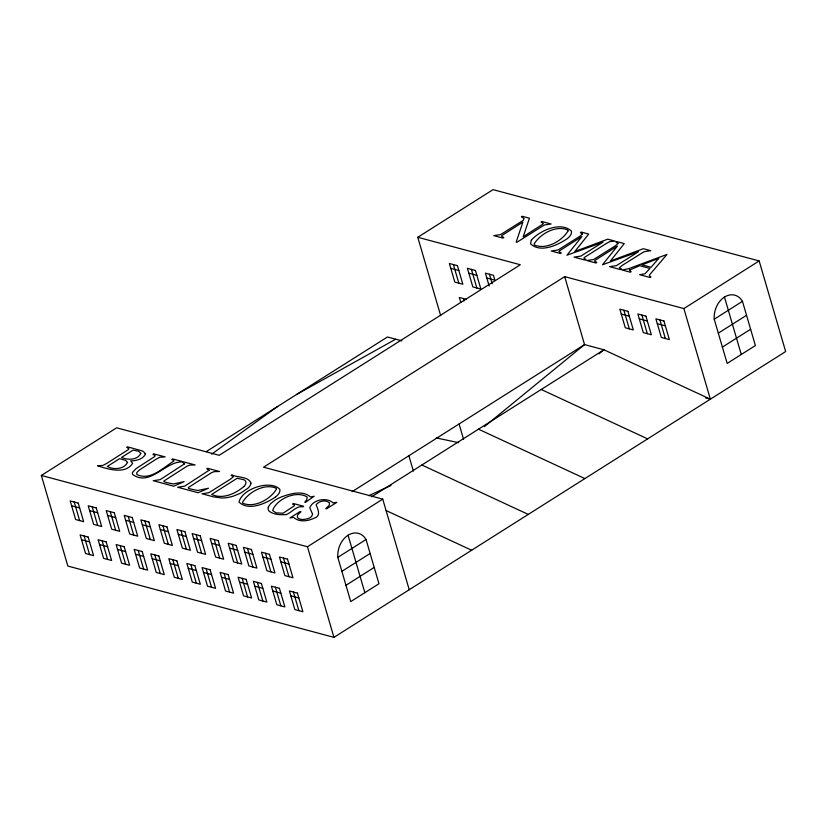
<?xml version="1.0" encoding="UTF-8"?>
<svg xmlns="http://www.w3.org/2000/svg" width="827" height="827" viewBox="0 0 827 827"><rect width="100%" height="100%" fill="white"/><g stroke="black" fill="none" stroke-linecap="round" stroke-linejoin="round"><path stroke-width="1.24" d="M484.426 426.618L584.555 344.59L603.958 349.79L710.362 399.183L683.877 308.574L564.676 276.642L263.544 467.183L382.736 499.126L409.231 589.723M599.037 353.822L603.958 349.79L371.757 496.717M211.702 454.116L277.655 406.45M275.556 496.975C265.829 503.488 248.844 511.406 239.013 502.082C241.846 488.922 270.15 479.319 279.857 489.284L279.898 491.042A20.468 8.549 -16.3 0 1 275.556 496.975M417.769 237.277L493.047 189.641L759.155 260.939L785.65 351.547L333.953 637.359L67.845 566.061L41.35 475.453L116.638 427.817L219.196 455.305L520.328 264.754L417.769 237.277L440.677 315.635M206.181 451.676L387.45 336.982L401.901 340.858M352.157 491.641L584.555 344.59L564.676 276.642M41.35 475.453L307.458 546.761L382.736 499.126M683.877 308.574L759.155 260.939M337.809 557.377L366.041 539.514L378.973 583.738L350.741 601.601L337.809 557.377A20.096 15.051 -75 0 1 348.064 535.234A20.096 15.051 -75 0 1 366.041 539.514M714.228 319.201L742.46 301.338L755.392 345.562L727.16 363.425L714.228 319.201A20.096 15.051 -75 0 1 724.473 297.058A20.096 15.051 -75 0 1 742.46 301.338M341.892 571.333L370.124 553.47M718.301 333.157L746.533 315.294M345.965 585.289L374.197 567.425M722.384 347.113L750.616 329.249M296.479 394.541L395.699 339.194M368.79 495.693L391.016 485.428M436.294 437.928L458.706 442.683M450.798 268.362L458.84 270.512M468.816 273.189L476.859 275.339M486.834 278.017L494.877 280.167L493.45 275.298L485.408 273.148L489.181 286.028M621.273 314.033L629.316 316.193M639.292 318.86L647.334 321.021M657.31 323.688L665.353 325.848M466.345 299.343L459.305 297.462L460.732 302.331M705.379 397.839L710.362 399.183M71.608 505.793L79.65 507.943M89.626 510.621L97.669 512.771M107.644 515.448L115.687 517.599M125.663 520.276L133.705 522.437M142.296 524.731L150.338 526.892M160.314 529.559L168.357 531.72M178.332 534.387L186.375 536.547M193.58 538.47L201.612 540.631M211.598 543.298L219.631 545.458M229.617 548.125L237.649 550.286M244.854 552.219L252.897 554.369M262.872 557.047L270.915 559.197M280.891 561.874L288.933 564.024M81.542 539.773L89.585 541.923M99.56 544.6L107.603 546.75M117.579 549.428L125.621 551.578M135.597 554.255L143.64 556.406M152.23 558.711L160.273 560.861M170.248 563.538L178.291 565.689M188.267 568.366L196.309 570.516M203.514 572.449L211.547 574.6M221.533 577.277L229.565 579.427M239.551 582.105L247.583 584.255M254.788 586.188L262.831 588.348M272.807 591.016L280.849 593.176M290.825 595.843L298.867 598.004M541.22 389.486L647.634 438.879M478.482 429.182L584.896 478.575M421.853 465.012L528.267 514.404M386.271 510.621L471.638 550.234M724.473 297.058L741.271 354.494M659.905 319.894L665.342 338.512M641.886 315.066L647.324 333.684M623.868 310.239L629.316 328.857M489.429 274.223L492.189 283.671M471.411 269.395L476.859 288.003M453.392 264.568L458.84 283.175M463.327 298.537L464.04 300.976M459.078 423.982L463.565 439.323M408.889 455.739L413.376 471.08M348.064 535.234L364.852 592.67M307.458 546.761L333.953 637.359M283.485 558.08L288.933 576.688M293.42 592.049L298.867 610.657M265.467 553.253L270.915 571.86M275.401 587.222L280.849 605.829M247.449 548.425L252.897 567.033M257.383 582.394L262.831 601.002M232.211 544.331L237.649 562.949M242.146 578.311L247.583 596.918M214.193 539.504L219.631 558.122M224.127 573.483L229.565 592.091M196.175 534.676L201.612 553.294M206.109 568.656L211.547 587.263M180.927 530.593L186.364 549.211M190.861 564.572L196.299 583.18M162.909 525.765L168.346 544.383M172.843 559.745L178.281 578.352M144.89 520.938L150.328 539.555M154.825 554.917L160.273 573.524M128.257 516.482L133.705 535.09M138.192 550.462L143.64 569.069M110.239 511.655L115.687 530.262M120.173 545.634L125.621 564.241M92.221 506.827L97.669 525.434M102.155 540.806L107.603 559.414M74.203 501.999L79.65 520.607M84.137 535.979L89.585 554.586M312.554 514.146C312.141 518.467 306.269 519.242 302.806 519.521A12.705 5.313 -16.3 0 1 297.441 517.454L297.482 515.066L300.945 511.644L300.222 511.458L289.946 517.95L293.564 517.392C299.178 522.395 307.499 521.279 313.826 518.333C321.414 516.172 318.075 509.597 316.1 504.728C318.86 500.976 325.931 499.456 329.477 502.857L329.26 505.328L325.766 508.667L326.489 508.863L336.847 502.309L333.054 502.847C326.717 496.924 312.647 499.632 309.815 507.778L312.554 514.146M132.485 472.455L132.413 474.233C149.17 487.299 165.142 462.045 181.134 461.942L181.95 461.425L172.574 458.913L171.758 459.43L174.052 460.918C163.643 467.286 150.152 481.314 136.817 474.491L136.755 472.61L139.246 470.108L156.014 459.243L159.818 457.279L165.162 456.917L153.719 453.858L152.902 454.374L155.218 455.77L154.38 456.752L136.166 468.568L132.485 472.455M145.283 453.765L145.201 454.592C142.378 459.523 135.917 460.804 130.645 460.887L132.64 463.327C125.332 474.843 107.758 469.054 97.555 465.787L102.941 465.415L106.683 463.461L128.154 449.733L128.981 448.834L126.686 447.345L127.503 446.828L141.696 450.756L143.547 451.604L145.283 453.765M268.279 507.137L268.072 509.267L269.013 511.086C273.84 514.901 280.446 514.921 286.307 514.59C291.755 512.482 296.397 505.597 302.816 506.817L303.664 506.289L293.409 503.54L292.572 504.077L294.443 504.904L294.319 505.824L283.01 513.247L275.887 512.833L272.662 510.486C276.487 499.022 296.407 489.966 307.241 497.079L306.641 499.942L304.729 502.216L305.411 502.402L314.188 496.231L310.611 496.986C302.424 490.049 290.628 493.616 281.614 496.862A21.926 9.159 -16.3 0 0 274.926 500.242L270.532 503.695L268.279 507.137M276.476 489.108C270.563 499.177 254.592 508.264 242.89 503.25L242.507 502.309C248.4 492.22 264.351 483.061 276.042 488.147L276.476 489.108M568.056 230.898C562.133 240.977 546.161 250.054 534.459 245.05L534.077 244.099C539.969 234.01 555.93 224.861 567.611 229.937L568.056 230.898M523.811 218.421L523.543 220.158L500.542 234.62L493.771 235.623L502.992 238.093L503.808 237.576L501.513 236.119L502.32 235.25L522.881 222.132L516.203 242.073L516.906 242.259L544.331 225.006L551.102 224.003L541.881 221.533L541.065 222.049L543.339 223.497L542.543 224.365L523.171 236.749L529.445 218.204L522.261 216.271L521.444 216.788L523.811 218.421M140.786 453.392C137.768 460.184 127.554 460.319 121.6 457.393L133.116 450.105L138.709 451.273L140.786 453.392M250.943 483.113L250.715 484.302A19.972 8.342 -16.3 0 1 247.655 488.426L240.543 493.171L233.638 496.024A18.215 7.608 -16.3 0 1 221.677 497.988L213.78 496.924L201.953 493.76L208.859 492.716L230.413 479.174L233.369 476.807L231.084 475.318L231.901 474.801C237.328 477.923 248.41 476.094 250.943 483.113M629.45 270.129L631.135 271.69L630.319 272.207L621.987 269.974L628.468 268.754L666.976 254.437L649.857 274.523L649.391 275.68L650.911 276.993L650.094 277.51L639.653 274.709L644.998 273.758L649.991 268.444L639.747 265.705L629.45 270.129M127.513 462.448C124.091 469.374 113.516 469.984 107.293 466.449L119.574 458.675L125.559 460.308L127.513 462.448M531.275 240.202L530.593 243.872C540.413 253.196 557.398 245.288 567.136 238.765A20.468 8.549 -16.3 0 0 571.467 232.832L571.436 231.074C560.737 221.098 539.721 230.537 531.275 240.202M582.435 233.958L579.758 236.357L558.008 250.012L551.247 251.015L560.458 253.486L561.275 252.969L558.98 251.522L559.786 250.653L581.919 236.532L566.94 255.223L602.997 242.187L580.812 256.122L574.041 257.125L585.289 260.143L586.105 259.626L583.831 258.179L584.627 257.311L606.305 243.469L609.954 241.546L615.247 241.184L607.752 239.179L574.858 251.48L588.69 234.072L581.195 232.067L580.378 232.583L582.435 233.958M617.986 243.479L615.298 245.877L593.559 259.544L586.788 260.546L596.009 263.017L596.825 262.5L594.53 261.043L595.337 260.174L617.459 246.064L602.49 264.754L638.547 251.708L616.363 265.653L609.592 266.656L620.839 269.664L621.656 269.147L619.382 267.7L622.276 265.374L644.026 251.718L650.787 250.715L643.292 248.7L610.409 261.001L624.24 243.603L616.746 241.587L615.929 242.104L617.986 243.479M658.695 258.406L651.087 267.266L641.99 264.826L658.695 258.406M184.648 463.751L160.159 479.65L153.222 480.704L173.722 486.193L184.111 481.655L173.474 483.96L166.754 482.617L163.932 481.665L163.901 481.035L187.181 466.087L189.703 465.105L195.162 464.96L183.18 461.745L182.364 462.262L184.648 463.751M209.066 470.294L184.576 486.193L177.65 487.248L198.139 492.737L208.538 488.199L197.891 490.504L191.182 489.16L188.36 488.209L188.318 487.579L211.609 472.63L214.131 471.648L219.589 471.504L207.598 468.289L206.781 468.806L209.066 470.294M243.882 486.565C235.426 493.74 222.463 499.632 211.671 494.412L237.142 478.295L243.789 479.701A15.258 6.378 -16.3 0 1 245.836 481.862A15.982 6.678 -16.3 0 1 243.872 486.565M457.414 265.643L449.371 263.493L454.819 282.1L462.851 284.25L457.414 265.643M475.432 270.47L467.389 268.32L472.837 286.928L480.869 289.078L475.432 270.47M627.889 311.324L619.847 309.164L625.295 327.771L633.327 329.932L627.889 311.324M645.908 316.152L637.865 313.991L643.313 332.609L651.345 334.759L645.908 316.152M663.926 320.979L655.883 318.819L661.331 337.437L669.363 339.587L663.926 320.979M78.224 503.074L70.192 500.924L75.629 519.532L83.672 521.692L78.224 503.074M96.242 507.902L88.2 505.752L93.647 524.359L101.69 526.52L96.242 507.902M114.26 512.73L106.218 510.579L111.666 529.187L119.698 531.347L114.26 512.73M132.279 517.557L124.236 515.407L129.684 534.015L137.716 536.175L132.279 517.557M148.912 522.013L140.869 519.863L146.317 538.47L154.349 540.631L148.912 522.013M166.93 526.84L158.887 524.69L164.335 543.298L172.367 545.458L166.93 526.84M184.948 531.668L176.906 529.518L182.353 548.125L190.386 550.286L184.948 531.668M200.196 535.762L192.153 533.601L197.591 552.219L205.634 554.369L200.196 535.762M218.204 540.589L210.172 538.429L215.609 557.047L223.652 559.197L218.204 540.589M236.222 545.417L228.19 543.256L233.627 561.874L241.67 564.024L236.222 545.417M251.47 549.5L243.438 547.34L248.875 565.957L256.918 568.108L251.47 549.5M269.488 554.328L261.456 552.167L266.894 570.785L274.936 572.935L269.488 554.328M287.507 559.155L279.464 556.995L284.912 575.613L292.954 577.763L287.507 559.155M88.158 537.054L80.126 534.893L85.563 553.511L93.606 555.661L88.158 537.054M106.176 541.881L98.144 539.731L103.582 558.339L111.624 560.489L106.176 541.881M124.195 546.709L116.152 544.559L121.6 563.166L129.643 565.317L124.195 546.709M142.213 551.537L134.17 549.386L139.618 567.994L147.651 570.144L142.213 551.537M158.846 555.992L150.803 553.842L156.251 572.449L164.284 574.6L158.846 555.992M176.864 560.82L168.822 558.67L174.27 577.277L182.302 579.427L176.864 560.82M194.883 565.647L186.84 563.497L192.288 582.105L200.32 584.255L194.883 565.647M210.13 569.731L202.088 567.58L207.525 586.188L215.568 588.338L210.13 569.731M228.149 574.558L220.106 572.408L225.544 591.016L233.586 593.166L228.149 574.558M246.157 579.386L238.124 577.236L243.562 595.843L251.604 597.993L246.157 579.386M261.404 583.469L253.372 581.319L258.81 599.926L266.852 602.087L261.404 583.469M279.423 588.297L271.39 586.147L276.828 604.754L284.87 606.915L279.423 588.297M297.441 593.124L289.409 590.974L294.846 609.582L302.889 611.742L297.441 593.124"/></g></svg>
